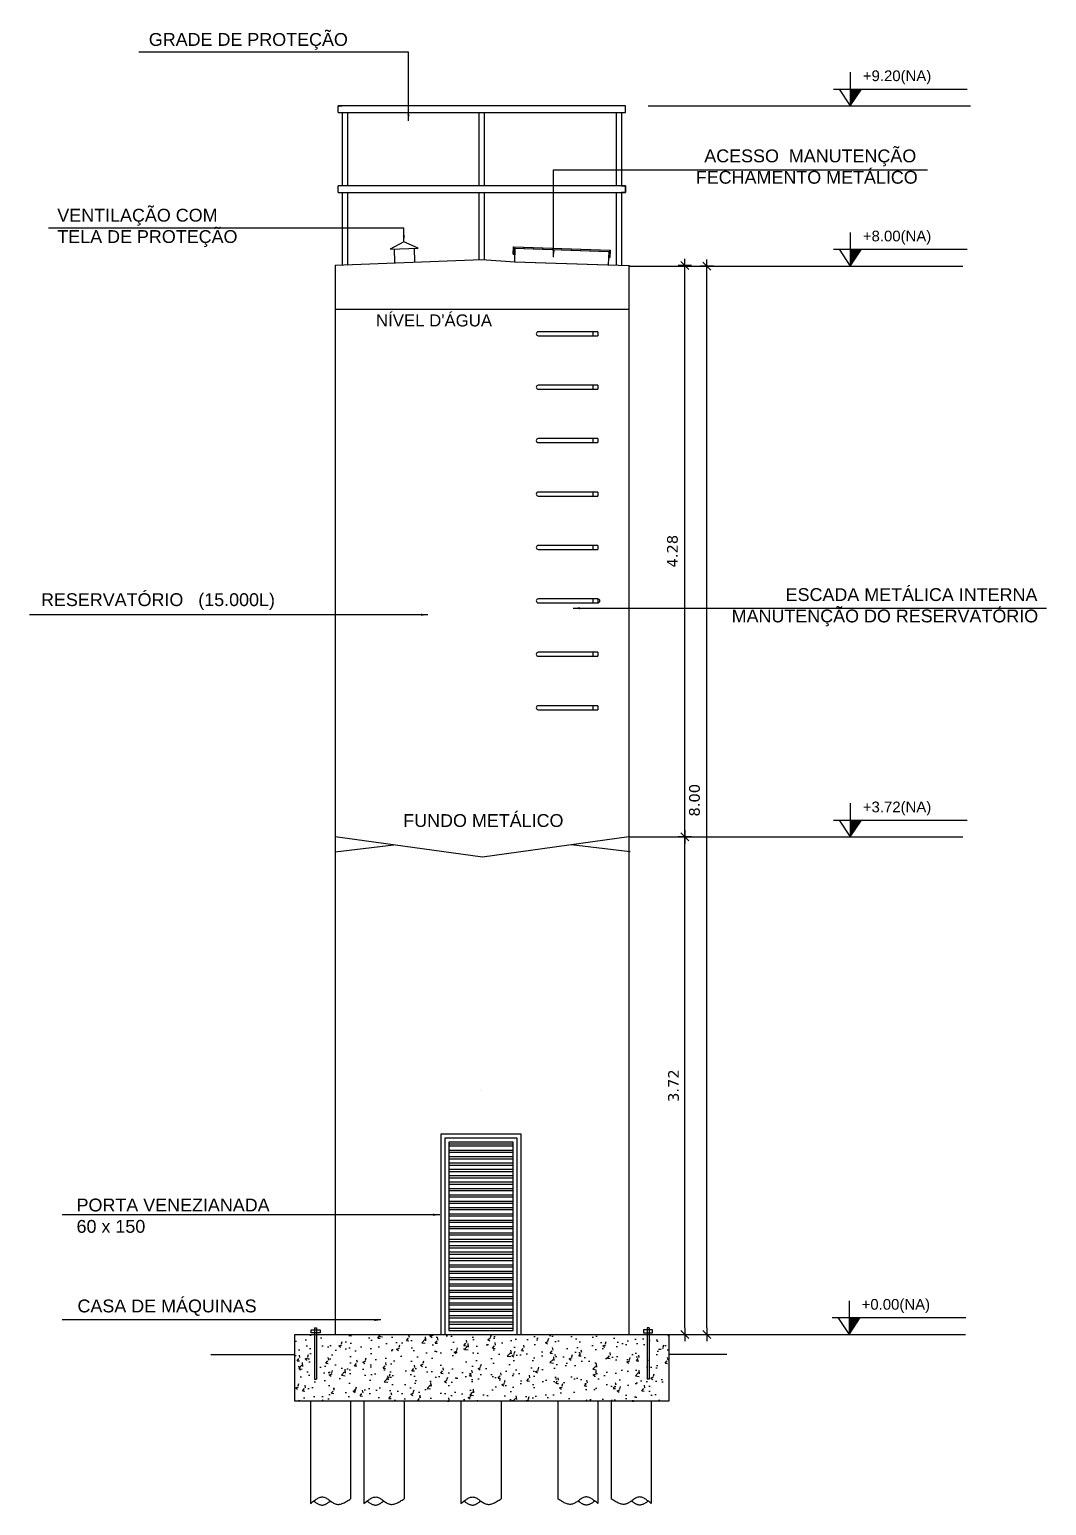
# Model space of a CAD drawing. Header units: inches. Extents: x -31248 to -31013, y 4727 to 4866.
# Drawn here: x -31224.19 to -31216.58, y 4765.83 to 4776.88 of the extents above; entities that cross this region are included whole.
import ezdxf

# ---------------------------------------------------------------- set-up
doc = ezdxf.new("R2010")
doc.units = ezdxf.units.IN
doc.header["$MEASUREMENT"] = 0
doc.linetypes.add('HIDDEN', pattern=[9.525, 6.35, -3.175])
doc.linetypes.add('TRAÇO-2PTOS_P', pattern=[0.625, 0.25, -0.125, 0, -0.125, 0, -0.125])
for name, color, linetype in [('01', 1, 'Continuous'), ('AR-CORTE', 1, 'Continuous'), ('ARQ-ALV-ENCOBERTA', 8, 'HIDDEN'), ('ARQ-ALV-VISTA1', 3, 'Continuous'), ('ARQ-ALV-VISTA2', 1, 'Continuous'), ('ARQ-COB-PROJ', 8, 'TRAÇO-2PTOS_P'), ('ARQ-CTA-1_050', 1, 'Continuous'), ('ARQ-ESQ-VISTA2', 1, 'Continuous'), ('ARQ-HTC', 9, 'Continuous'), ('ARQ-SMB-1_050', 130, 'Continuous'), ('ARQ-SMB-1_100', 2, 'Continuous'), ('ARQ-TXT-1_075', 2, 'Continuous'), ('EST-CONC-CORTE', 5, 'Continuous'), ('EST-MET-CORTE', 5, 'Continuous'), ('EST-MET-VISTA1', 1, 'Continuous'), ('PRES-AZUL', 164, 'Continuous')]:
    doc.layers.add(name, color=color, linetype=linetype)
doc.styles.add('ESC-50-A20', font='arial.ttf', dxfattribs={"height": 0.1})
doc.styles.add('FNDE Texto Cota 0025', font='verdana.ttf', dxfattribs={"height": 0.04})
doc.styles.add('FNDE Texto Cota 0050', font='verdana.ttf', dxfattribs={"height": 0.08})
doc.dimstyles.new('FNDE 1-0025', dxfattribs={"dimscale": 5, "dimtxt": 0.04, "dimasz": 0.01, "dimexe": 0.15, "dimexo": 0.15, "dimgap": 0.005, "dimtad": 1, "dimzin": 1, "dimdsep": 46, "dimtxsty": 'FNDE Texto Cota 0025', "dimblk": 'tic', "dimcen": 0.015, "dimdle": 0.15, "dimse1": 1, "dimse2": 1, "dimclrd": 251, "dimclre": 251, "dimclrt": 256, "dimaunit": 1, "dimadec": 3, "dimazin": 0, "dimtfac": 1, "dimtix": 1, "dimtmove": 2, "dimatfit": 3, "dimfxl": 0.15, "dimtvp": 1, "dimtolj": 1, "dimtzin": 0, "dimarcsym": 0})
doc.dimstyles.new('FNDE 1-0050', dxfattribs={"dimscale": 5, "dimtxt": 0.08, "dimasz": 0.01, "dimexe": 0.15, "dimexo": 0.15, "dimgap": 0.01, "dimtad": 1, "dimzin": 1, "dimdsep": 46, "dimtxsty": 'FNDE Texto Cota 0050', "dimblk": 'tic', "dimcen": 0.015, "dimdle": 0.15, "dimse1": 1, "dimse2": 1, "dimclrd": 251, "dimclre": 251, "dimclrt": 256, "dimaunit": 1, "dimadec": 3, "dimazin": 0, "dimtfac": 1, "dimtix": 1, "dimtmove": 2, "dimatfit": 3, "dimfxl": 0.15, "dimtvp": 1, "dimtolj": 1, "dimtzin": 0, "dimarcsym": 0})

# ---------------------------------------------------------------- blocks, each defined once
blk = doc.blocks.new('tic')
at = {"color": 251}
for p, q in [((-1, 0), (1, 0)), ((0, -1), (0, 1))]:
    blk.add_line(p, q, dxfattribs=at)
blk.add_line((-0.6, -0.6), (0.6, 0.6))
blk = doc.blocks.new('*D29')
at = {"layer": '01', "color": 251, "lineweight": -2, "transparency": 16777216}
blk.add_line((-31219.123, 4767.159), (-31219.123, 4775.059), dxfattribs=at)
at = {"layer": 'Defpoints', "color": 0, "transparency": 16777216}
for p in [(-31220.229, 4775.109), (-31219.123, 4775.109), (-31219.975, 4767.109)]:
    blk.add_point(p, dxfattribs=at)
at = {"layer": '01', "color": 251, "lineweight": -2, "transparency": 16777216, "xscale": 0.05, "yscale": 0.05, "zscale": 0.05}
for p, rotation in [((-31219.123, 4775.109), 90), ((-31219.123, 4767.109), 270)]:
    blk.add_blockref('tic', p, dxfattribs=dict(at, rotation=rotation))
at = {"layer": '01', "transparency": 16777216, "insert": (-31219.215, 4771.109), "char_height": 0.08, "attachment_point": 5, "rotation": 90, "style": 'FNDE Texto Cota 0050'}
blk.add_mtext('\\A1;8.00', dxfattribs=at)
blk = doc.blocks.new('*D31')
at = {"layer": 'ARQ-CTA-1_050', "color": 251, "lineweight": -2, "transparency": 16777216}
blk.add_line((-31219.288, 4767.159), (-31219.288, 4770.784), dxfattribs=at)
at = {"layer": 'Defpoints', "color": 0, "transparency": 16777216}
for p in [(-31219.707, 4770.834), (-31219.288, 4770.834), (-31219.564, 4767.109)]:
    blk.add_point(p, dxfattribs=at)
at = {"layer": 'ARQ-CTA-1_050', "color": 251, "lineweight": -2, "transparency": 16777216, "xscale": 0.05, "yscale": 0.05, "zscale": 0.05}
for p, rotation in [((-31219.288, 4770.834), 90), ((-31219.288, 4767.109), 270)]:
    blk.add_blockref('tic', p, dxfattribs=dict(at, rotation=rotation))
at = {"layer": 'ARQ-CTA-1_050', "transparency": 16777216, "insert": (-31219.372, 4768.972), "char_height": 0.08, "attachment_point": 5, "rotation": 90, "style": 'FNDE Texto Cota 0050'}
blk.add_mtext('\\A1;3.72', dxfattribs=at)
blk = doc.blocks.new('*D30')
at = {"layer": '01', "color": 251, "lineweight": -2, "transparency": 16777216}
blk.add_line((-31219.288, 4770.884), (-31219.288, 4775.064), dxfattribs=at)
at = {"layer": 'Defpoints', "color": 0, "transparency": 16777216}
for p in [(-31219.564, 4775.114), (-31219.288, 4775.114), (-31219.564, 4770.834)]:
    blk.add_point(p, dxfattribs=at)
at = {"layer": '01', "color": 251, "lineweight": -2, "transparency": 16777216, "xscale": 0.05, "yscale": 0.05, "zscale": 0.05}
for p, rotation in [((-31219.288, 4775.114), 90), ((-31219.288, 4770.834), 270)]:
    blk.add_blockref('tic', p, dxfattribs=dict(at, rotation=rotation))
at = {"layer": '01', "transparency": 16777216, "insert": (-31219.38, 4772.974), "char_height": 0.08, "attachment_point": 5, "rotation": 90, "style": 'FNDE Texto Cota 0050'}
blk.add_mtext('\\A1;4.28', dxfattribs=at)
blk = doc.blocks.new('FNDE-Nível Corte-1_050')
blk.add_hatch(color=251).paths.add_polyline_path([(140.657, -0.187), (140.741, -0.187), (140.657, -0.313)])
at = {"color": 251}
for p, q in [((140.657, -0.061), (140.657, -0.313)), ((140.531, -0.187), (141.531, -0.187))]:
    blk.add_line(p, q, dxfattribs=at)
blk.add_lwpolyline([(140.573, -0.187), (140.657, -0.313), (140.741, -0.187)], dxfattribs=at)

msp = doc.modelspace()

# ---------------------------------------------------------------- hatches: boundary and pattern name
at = {"layer": '01'}
h = msp.add_hatch(dxfattribs=at)
h.set_pattern_fill('AR-CONC', color=256, scale=0.5, style=0)
h.set_pattern_definition([(50, (11.923, -7.155), (3.5863009, -0.31376067), [0.375, -4.125]), (355, (11.923, -7.155), (-0.69375667, 3.76096067), [0.3, -3.3]), (100.4514, (12.2218, -7.181), (2.8925469, 3.4471977), [0.31870095, -3.50571056]), (46.1842, (11.923, -6.155), (5.33620524, -0.8275951), [0.5625, -6.1875]), (96.6356, (12.3676, -6.224), (4.6733135, 4.87058935), [0.4780514, -5.258565]), (351.1842, (11.923, -6.155), (4.6733097, 4.870593), [0.45, -4.95]), (21, (12.423, -6.405), (2.98453526, -2.01309445), [0.375, -4.125]), (326, (12.423, -6.405), (1.21657666, 3.62575023), [0.3, -3.3]), (71.4514, (12.6716, -6.5726), (4.20111314, 1.6126525), [0.31870095, -3.50571056]), (37.5, (11.9229, -7.1549), (0.060799277, 1.66446927), [0, -3.26, 0, -3.35, 0, -3.3125]), (7.5, (11.9229, -7.1549), (1.31534769, 1.97205856), [0, -1.91, 0, -3.185, 0, -1.2625]), (327.5, (10.8079, -7.1549), (2.66911218, -0.11277436), [0, -1.25, 0, -3.9, 0, -5.175]), (317.5, (10.308, -7.1549), (2.91593085, 0.50052491), [0, -1.625, 0, -2.59, 0, -3.675])])
h.paths.add_polyline_path([(-31222.045, 4767.109), (-31222.045, 4766.774), (-31222.06, 4766.774), (-31222.06, 4767.109), (-31222.207, 4767.109), (-31222.207, 4766.609), (-31219.264, 4766.609), (-31219.264, 4767.109), (-31219.454, 4767.109), (-31219.454, 4766.774), (-31219.469, 4766.774), (-31219.469, 4767.109), (-31219.564, 4767.109)])
h = msp.add_hatch(dxfattribs=at)
h.set_pattern_fill('AR-CONC', color=256, scale=0.03, style=0)
h.set_pattern_definition([(50, (11.9229, -7.15488), (0.2151780548, -0.0188256405), [0.0225, -0.2475]), (355, (11.9229, -7.15488), (-0.0416254001, 0.2256576401), [0.018, -0.198]), (100.4514, (11.94083, -7.15645), (0.1735528145, 0.2068318626), [0.019122057, -0.2103426336]), (46.1842, (11.9229, -7.09488), (0.3201723146, -0.0496557043), [0.03375, -0.37125]), (96.6356, (11.94958, -7.09902), (0.2803988117, 0.2922353613), [0.0286830864, -0.3155139]), (351.1842, (11.9229, -7.09488), (0.2803985835, 0.2922355803), [0.027, -0.297]), (21, (11.9529, -7.10988), (0.1790721156, -0.1207856672), [0.0225, -0.2475]), (326, (11.9529, -7.10988), (0.0729945996, 0.2175450135), [0.018, -0.198]), (71.4514, (11.96782, -7.11995), (0.2520667886, 0.096759149), [0.019122057, -0.2103426336]), (37.5, (11.922896, -7.15488), (0.0036479566, 0.09986815615), [0, -0.1956, 0, -0.201, 0, -0.19875]), (7.5, (11.9229, -7.15488), (0.07892086123, 0.11832351356), [0, -0.1146, 0, -0.1911, 0, -0.07575]), (327.5, (11.855996, -7.15488), (0.16014673085, -0.00676646152), [0, -0.075, 0, -0.234, 0, -0.3105]), (317.5, (11.826, -7.15488), (0.1749558508, 0.0300314947), [0, -0.0975, 0, -0.1554, 0, -0.2205])])
h.paths.add_polyline_path([(-31219.407, 4766.609), (-31219.407, 4767.109), (-31219.454, 4767.109), (-31219.454, 4766.774), (-31219.469, 4766.774), (-31219.469, 4767.109), (-31219.564, 4767.109), (-31222.045, 4767.109), (-31222.045, 4766.774), (-31222.06, 4766.774), (-31222.06, 4767.109), (-31222.207, 4767.109), (-31222.207, 4766.609)])
at = {"layer": 'PRES-AZUL'}
h = msp.add_hatch(dxfattribs=at)
h.set_pattern_fill('ANSI32', color=251, scale=0.005, angle=135, style=0)
h.set_pattern_definition([(180, (-31221.20429, 4767.139064), (-3e-18, -0.047625), []), (180, (-31221.220163, 4767.15494), (-3e-18, -0.047625), [])])
h.paths.add_polyline_path([(-31220.574, 4768.549), (-31221.054, 4768.549), (-31221.054, 4767.139), (-31220.574, 4767.139)])

# ---------------------------------------------------------------- linework, layer by layer
at = {"layer": '01'}
for p, q in [((-31219.977, 4774.617), (-31219.977, 4774.587)), ((-31219.939, 4774.617), (-31219.939, 4774.587)), ((-31219.977, 4774.217), (-31219.977, 4774.187)), ((-31219.939, 4774.217), (-31219.939, 4774.187)), ((-31219.977, 4773.817), (-31219.977, 4773.787)), ((-31219.939, 4773.817), (-31219.939, 4773.787)), ((-31219.977, 4773.417), (-31219.977, 4773.387)), ((-31219.939, 4773.417), (-31219.939, 4773.387)), ((-31219.977, 4773.017), (-31219.977, 4772.987)), ((-31219.939, 4773.017), (-31219.939, 4772.987)), ((-31219.977, 4772.617), (-31219.977, 4772.587)), ((-31219.939, 4772.617), (-31219.939, 4772.587)), ((-31219.977, 4772.217), (-31219.977, 4772.187)), ((-31219.939, 4772.217), (-31219.939, 4772.187)), ((-31219.977, 4771.817), (-31219.977, 4771.787)), ((-31219.939, 4771.817), (-31219.939, 4771.787))]:
    msp.add_line(p, q, dxfattribs=at)
at = {"layer": 'AR-CORTE'}
for points in [[(-31219.939, 4774.617), (-31220.385, 4774.617, 1), (-31220.385, 4774.587), (-31219.939, 4774.587)], [(-31219.939, 4774.217), (-31220.385, 4774.217, 1), (-31220.385, 4774.187), (-31219.939, 4774.187)], [(-31219.939, 4773.817), (-31220.385, 4773.817, 1), (-31220.385, 4773.787), (-31219.939, 4773.787)], [(-31219.939, 4773.417), (-31220.385, 4773.417, 1), (-31220.385, 4773.387), (-31219.939, 4773.387)], [(-31219.939, 4773.017), (-31220.385, 4773.017, 1), (-31220.385, 4772.987), (-31219.939, 4772.987)], [(-31219.939, 4772.217), (-31220.385, 4772.217, 1), (-31220.385, 4772.187), (-31219.939, 4772.187)], [(-31219.939, 4771.817), (-31220.385, 4771.817, 1), (-31220.385, 4771.787), (-31219.939, 4771.787)]]:
    msp.add_lwpolyline(points, format="xyb", dxfattribs=at)
msp.add_lwpolyline([(-31220.385, 4772.587), (-31219.939, 4772.587, 1), (-31219.939, 4772.617), (-31220.385, 4772.617, 1)], format="xyb", close=True, dxfattribs=at)
at = {"layer": 'ARQ-ALV-ENCOBERTA', "linetype": 'TRAÇO-2PTOS_P', "ltscale": 10}
for p, q in [((-31219.562, 4776.309), (-31217.15, 4776.309)), ((-31219.707, 4775.109), (-31217.15, 4775.109)), ((-31219.707, 4770.834), (-31217.178, 4770.834)), ((-31219.564, 4767.109), (-31217.186, 4767.109))]:
    msp.add_line(p, q, dxfattribs=at)
at = {"layer": 'ARQ-ALV-VISTA1', "ltscale": 0.1}
for p, q in [((-31221.854, 4776.259), (-31221.854, 4775.709)), ((-31221.814, 4776.259), (-31221.814, 4775.709)), ((-31220.831, 4776.259), (-31220.831, 4775.709)), ((-31220.791, 4776.259), (-31220.791, 4775.709)), ((-31219.801, 4776.259), (-31219.801, 4775.709)), ((-31219.761, 4776.259), (-31219.761, 4775.709)), ((-31221.854, 4775.659), (-31221.854, 4775.117)), ((-31221.814, 4775.659), (-31221.814, 4775.119)), ((-31220.831, 4775.659), (-31220.831, 4775.158)), ((-31220.791, 4775.659), (-31220.791, 4775.158)), ((-31219.801, 4775.659), (-31219.801, 4775.119)), ((-31219.761, 4775.659), (-31219.761, 4775.117)), ((-31222.06, 4767.159), (-31222.06, 4766.774)), ((-31222.06, 4767.159), (-31222.045, 4767.159)), ((-31222.045, 4767.159), (-31222.045, 4766.774)), ((-31219.57, 4767.159), (-31219.57, 4766.774)), ((-31219.555, 4767.159), (-31219.57, 4767.159)), ((-31219.555, 4767.159), (-31219.555, 4766.774)), ((-31222.06, 4766.774), (-31222.045, 4766.774)), ((-31219.555, 4766.774), (-31219.57, 4766.774))]:
    msp.add_line(p, q, dxfattribs=at)
for points in [[(-31219.731, 4776.309), (-31219.731, 4776.309), (-31219.731, 4776.309), (-31221.884, 4776.309)], [(-31221.884, 4776.259), (-31220.791, 4776.259)], [(-31220.791, 4776.259), (-31219.731, 4776.259)], [(-31221.555, 4775.709), (-31221.884, 4775.709)], [(-31220.791, 4775.709), (-31221.555, 4775.709)], [(-31220.044, 4775.709), (-31220.791, 4775.709)], [(-31219.731, 4775.709), (-31220.044, 4775.709)], [(-31219.761, 4775.709), (-31219.731, 4775.709), (-31219.731, 4775.659), (-31219.731, 4775.659)], [(-31221.884, 4775.659), (-31221.555, 4775.659)], [(-31221.555, 4775.659), (-31220.791, 4775.659)], [(-31220.791, 4775.659), (-31220.044, 4775.659)], [(-31220.044, 4775.659), (-31219.731, 4775.659)], [(-31219.731, 4775.659), (-31219.761, 4775.659)], [(-31219.731, 4775.659), (-31219.761, 4775.659)]]:
    msp.add_lwpolyline(points, dxfattribs=at)
for points in [[(-31222.085, 4767.144), (-31222.019, 4767.144), (-31222.019, 4767.12), (-31222.085, 4767.12)], [(-31219.53, 4767.144), (-31219.596, 4767.144), (-31219.596, 4767.12), (-31219.53, 4767.12)]]:
    msp.add_lwpolyline(points, close=True, dxfattribs=at)
at = {"layer": 'ARQ-ALV-VISTA2', "color": 6, "ltscale": 0.1}
for p, q in [((-31221.907, 4775.115), (-31221.907, 4767.109)), ((-31219.707, 4775.117), (-31219.707, 4767.109)), ((-31222.837, 4766.959), (-31222.207, 4766.959)), ((-31218.973, 4766.959), (-31219.407, 4766.959))]:
    msp.add_line(p, q, dxfattribs=at)
at = {"layer": 'ARQ-ALV-VISTA2', "ltscale": 0.1}
msp.add_lwpolyline([(-31220.514, 4767.109), (-31220.514, 4768.609), (-31221.114, 4768.609), (-31221.114, 4767.109)], dxfattribs=at)
at = {"layer": 'ARQ-ALV-VISTA2', "color": 6, "ltscale": 0.1}
msp.add_lwpolyline([(-31222.207, 4766.609), (-31222.207, 4767.109), (-31219.407, 4767.109), (-31219.407, 4766.609)], close=True, dxfattribs=at)
at = {"layer": 'ARQ-COB-PROJ', "color": 1, "linetype": 'HIDDEN', "ltscale": 0.25}
for p, q in [((-31222.09, 4766.609), (-31222.09, 4765.842)), ((-31221.79, 4766.609), (-31221.79, 4765.878)), ((-31221.69, 4766.609), (-31221.69, 4765.842)), ((-31221.39, 4766.609), (-31221.39, 4765.878)), ((-31220.964, 4766.609), (-31220.964, 4765.842)), ((-31220.664, 4766.609), (-31220.664, 4765.878)), ((-31220.238, 4766.609), (-31220.238, 4765.878)), ((-31219.938, 4766.609), (-31219.938, 4765.842)), ((-31219.839, 4766.609), (-31219.839, 4765.878)), ((-31219.539, 4766.609), (-31219.539, 4765.842))]:
    msp.add_line(p, q, dxfattribs=at)
for points in [[(-31222.09, 4765.842), (-31221.994, 4765.891), (-31221.899, 4765.838), (-31221.79, 4765.878)], [(-31221.69, 4765.842), (-31221.595, 4765.891), (-31221.499, 4765.838), (-31221.39, 4765.878)], [(-31220.964, 4765.842), (-31220.869, 4765.891), (-31220.773, 4765.838), (-31220.664, 4765.878)], [(-31219.938, 4765.842), (-31220.034, 4765.891), (-31220.13, 4765.838), (-31220.238, 4765.878)], [(-31219.539, 4765.842), (-31219.634, 4765.891), (-31219.73, 4765.838), (-31219.839, 4765.878)]]:
    msp.add_spline(points, degree=3, dxfattribs=at)
for points in [[(-31222.067, 4765.861), (-31222.042, 4765.842), (-31222, 4765.817), (-31221.959, 4765.849), (-31221.941, 4765.861)], [(-31221.667, 4765.861), (-31221.643, 4765.842), (-31221.6, 4765.817), (-31221.559, 4765.849), (-31221.542, 4765.861)], [(-31220.941, 4765.861), (-31220.917, 4765.842), (-31220.874, 4765.817), (-31220.833, 4765.849), (-31220.816, 4765.861)], [(-31219.962, 4765.861), (-31219.986, 4765.842), (-31220.029, 4765.817), (-31220.069, 4765.849), (-31220.087, 4765.861)], [(-31219.562, 4765.861), (-31219.586, 4765.842), (-31219.629, 4765.817), (-31219.67, 4765.849), (-31219.687, 4765.861)]]:
    msp.add_open_spline(points, degree=3, knots=[0.0258197, 0.0258197, 0.0258197, 0.0258197, 0.1071366, 0.1681256, 0.1681256, 0.1681256, 0.1681256], dxfattribs=at)
at = {"layer": 'ARQ-ESQ-VISTA2', "ltscale": 0.1}
for points in [[(-31220.544, 4767.109), (-31220.544, 4768.579), (-31221.084, 4768.579), (-31221.084, 4767.109)], [(-31220.574, 4767.139), (-31220.574, 4768.549), (-31221.054, 4768.549), (-31221.054, 4767.139), (-31220.574, 4767.139)]]:
    msp.add_lwpolyline(points, dxfattribs=at)
at = {"layer": 'ARQ-HTC', "ltscale": 0.1}
msp.add_line((-31219.707, 4774.784), (-31221.907, 4774.784), dxfattribs=at)
at = {"layer": 'EST-CONC-CORTE', "color": 5}
for p, q in [((-31221.811, 4775.109), (-31221.811, 4775.109)), ((-31220.814, 4768.936), (-31220.814, 4768.936))]:
    msp.add_line(p, q, dxfattribs=at)
at = {"layer": 'EST-MET-CORTE', "color": 3, "ltscale": 0.1}
for p, q in [((-31221.884, 4776.309), (-31221.854, 4776.309)), ((-31221.884, 4776.259), (-31221.884, 4776.309)), ((-31219.761, 4776.259), (-31219.731, 4776.259)), ((-31219.731, 4776.259), (-31219.731, 4776.309)), ((-31221.884, 4775.659), (-31221.884, 4775.709))]:
    msp.add_line(p, q, dxfattribs=at)
at = {"layer": 'EST-MET-CORTE', "color": 6}
for p, q in [((-31220.561, 4775.142), (-31220.558, 4775.242)), ((-31221.907, 4775.115), (-31220.807, 4775.159)), ((-31220.807, 4775.159), (-31220.561, 4775.142)), ((-31219.858, 4775.219), (-31219.862, 4775.119)), ((-31219.862, 4775.119), (-31219.707, 4775.114))]:
    msp.add_line(p, q, dxfattribs=at)
at = {"layer": 'EST-MET-CORTE'}
for p, q in [((-31220.573, 4775.198), (-31220.563, 4775.197)), ((-31220.569, 4775.198), (-31220.559, 4775.197)), ((-31219.863, 4775.174), (-31219.853, 4775.174)), ((-31219.86, 4775.174), (-31219.85, 4775.174))]:
    msp.add_line(p, q, dxfattribs=at)
at = {"layer": 'EST-MET-CORTE', "color": 3, "ltscale": 0.1}
msp.add_lwpolyline([(-31219.761, 4775.659), (-31219.731, 4775.659), (-31219.731, 4775.709), (-31219.761, 4775.709)], dxfattribs=at)
at = {"layer": 'EST-MET-CORTE'}
for points in [[(-31220.573, 4775.198), (-31220.571, 4775.253), (-31219.851, 4775.229), (-31219.853, 4775.174)], [(-31220.569, 4775.198), (-31220.567, 4775.253), (-31219.848, 4775.229), (-31219.85, 4775.174)], [(-31221.907, 4770.723), (-31221.467, 4770.774)], [(-31219.698, 4770.723), (-31220.139, 4770.774)]]:
    msp.add_lwpolyline(points, dxfattribs=at)
at = {"layer": 'EST-MET-CORTE', "color": 6}
msp.add_lwpolyline([(-31219.707, 4770.834), (-31220.803, 4770.682), (-31221.907, 4770.835)], dxfattribs=at)
at = {"layer": 'EST-MET-VISTA1', "color": 2, "ltscale": 0.1}
for p, q in [((-31221.464, 4775.237), (-31221.461, 4775.137)), ((-31221.314, 4775.242), (-31221.311, 4775.142))]:
    msp.add_line(p, q, dxfattribs=at)
at = {"layer": 'EST-MET-VISTA1', "ltscale": 0.1}
for p, q in [((-31220.561, 4775.242), (-31219.861, 4775.219)), ((-31220.558, 4775.242), (-31219.858, 4775.219)), ((-31220.564, 4775.142), (-31219.865, 4775.119)), ((-31220.561, 4775.142), (-31219.862, 4775.119))]:
    msp.add_line(p, q, dxfattribs=at)
at = {"layer": 'EST-MET-VISTA1', "color": 2}
msp.add_lwpolyline([(-31221.391, 4775.29), (-31221.494, 4775.236), (-31221.284, 4775.243), (-31221.391, 4775.29)], dxfattribs=at)

# ---------------------------------------------------------------- block references
at = {"layer": 'ARQ-SMB-1_050'}
for p in [(-31358.706, 4776.622), (-31358.706, 4775.422), (-31358.706, 4771.147), (-31358.715, 4767.422)]:
    msp.add_blockref('FNDE-Nível Corte-1_050', p, dxfattribs=at)

# ---------------------------------------------------------------- texts
at = {"layer": 'ARQ-SMB-1_050', "color": 1, "style": 'ESC-50-A20'}
for tag, p in [('+9.20(NA)', (-31217.955, 4776.494)), ('+8.00(NA)', (-31217.955, 4775.294)), ('+3.72(NA)', (-31217.955, 4771.019)), ('+0.00(NA)', (-31217.964, 4767.294))]:
    msp.add_attdef(tag, p, 'NA', height=0.08, dxfattribs=at)
at = {"layer": 'ARQ-TXT-1_075', "char_height": 0.096, "attachment_point": 1, "style": 'ESC-50-A20'}
for s, insert, width in [('GRADE DE PROTEÇÃO', (-31223.301, 4776.854), 2.12514), ('\\pi0.78378;ACESSO  MANUTENÇÃO \\P\\pi0.72039;FECHAMENTO METÁLICO', (-31219.926, 4775.982), 2.58486), ('VENTILAÇÃO COM \\PTELA DE PROTEÇÃO', (-31223.986, 4775.538), 1.74514), ('\\pi0.49002;ESCADA METÁLICA INTERNA \\P\\pi0.085915;MANUTENÇÃO DO RESERVATÓRIO', (-31219.023, 4772.697), 2.36497), ('PORTA VENEZIANADA\\P60 x 150', (-31223.842, 4768.126), 1.93467)]:
    msp.add_mtext(s, dxfattribs=dict(at, insert=insert, width=width))
at = {"layer": 'ARQ-TXT-1_075', "style": 'ESC-50-A20'}
for s, width, insert, char_height, attachment_point in [("{\\C2;NÍVEL D'ÁGUA}", 8.52818, (-31220.731, 4774.747), 0.09, 3), ('RESERVATÓRIO   (15.000L)  {\\C2; }', 1.8884, (-31224.108, 4772.659), 0.096, 1), ('{\\C2;FUNDO METÁLICO}', 8.52818, (-31221.396, 4771.005), 0.096, 1), ('CASA DE MÁQUINAS ', 1.92802, (-31223.835, 4767.37), 0.096, 1)]:
    msp.add_mtext_dynamic_manual_height_columns(s, width=width, gutter_width=0.5, heights=[0], dxfattribs=dict(at, insert=insert, char_height=char_height, attachment_point=attachment_point))

# ---------------------------------------------------------------- dimensions: what is measured, and where the dimension line sits
at = {"layer": '01'}
dim = msp.add_linear_dim(base=(-31219.123, 4775.109), p1=(-31219.975, 4767.109), p2=(-31220.229, 4775.109), angle=90, dimstyle='FNDE 1-0050', override={"dimarcsym": 1}, dxfattribs=at)
dim.commit()
dim.dimension.update_dxf_attribs({"geometry": '*D29', "text_midpoint": (-31219.215, 4771.109)})
dim = msp.add_linear_dim(base=(-31219.288, 4775.114), p1=(-31219.564, 4770.834), p2=(-31219.564, 4775.114), angle=90, dimstyle='FNDE 1-0050', dxfattribs=at)
dim.commit()
dim.dimension.update_dxf_attribs({"geometry": '*D30', "text_midpoint": (-31219.38, 4772.974)})
at = {"layer": 'ARQ-CTA-1_050'}
dim = msp.add_linear_dim(base=(-31219.2885, 4770.834), p1=(-31219.5643, 4767.1091), p2=(-31219.7075, 4770.834), angle=90, dimstyle='FNDE 1-0050', override={"dimtad": 0}, dxfattribs=at)
dim.commit()
dim.dimension.update_dxf_attribs({"geometry": '*D31', "text_midpoint": (-31219.3718, 4768.9715)})

# ---------------------------------------------------------------- leaders
at = {"layer": 'ARQ-SMB-1_100'}
for points in [[(-31221.357, 4776.196), (-31221.357, 4776.71), (-31223.376, 4776.71)], [(-31220.27, 4775.177), (-31220.27, 4775.829), (-31217.47, 4775.829)], [(-31221.391, 4775.29), (-31221.391, 4775.394), (-31224.052, 4775.394)], [(-31221.213, 4772.498), (-31223.126, 4772.498), (-31224.194, 4772.498)], [(-31220.123, 4772.547), (-31217.298, 4772.547), (-31216.58, 4772.547)], [(-31221.123, 4768.005), (-31222.611, 4768.005), (-31223.95, 4768.005)], [(-31221.563, 4767.217), (-31222.528, 4767.217), (-31223.95, 4767.217)]]:
    msp.add_leader(points, dimstyle='FNDE 1-0025', override={"dimtad": 0, "dimfxl": 0.025, "dimarcsym": 1}, dxfattribs=at)

doc.saveas('drawing.dxf')
